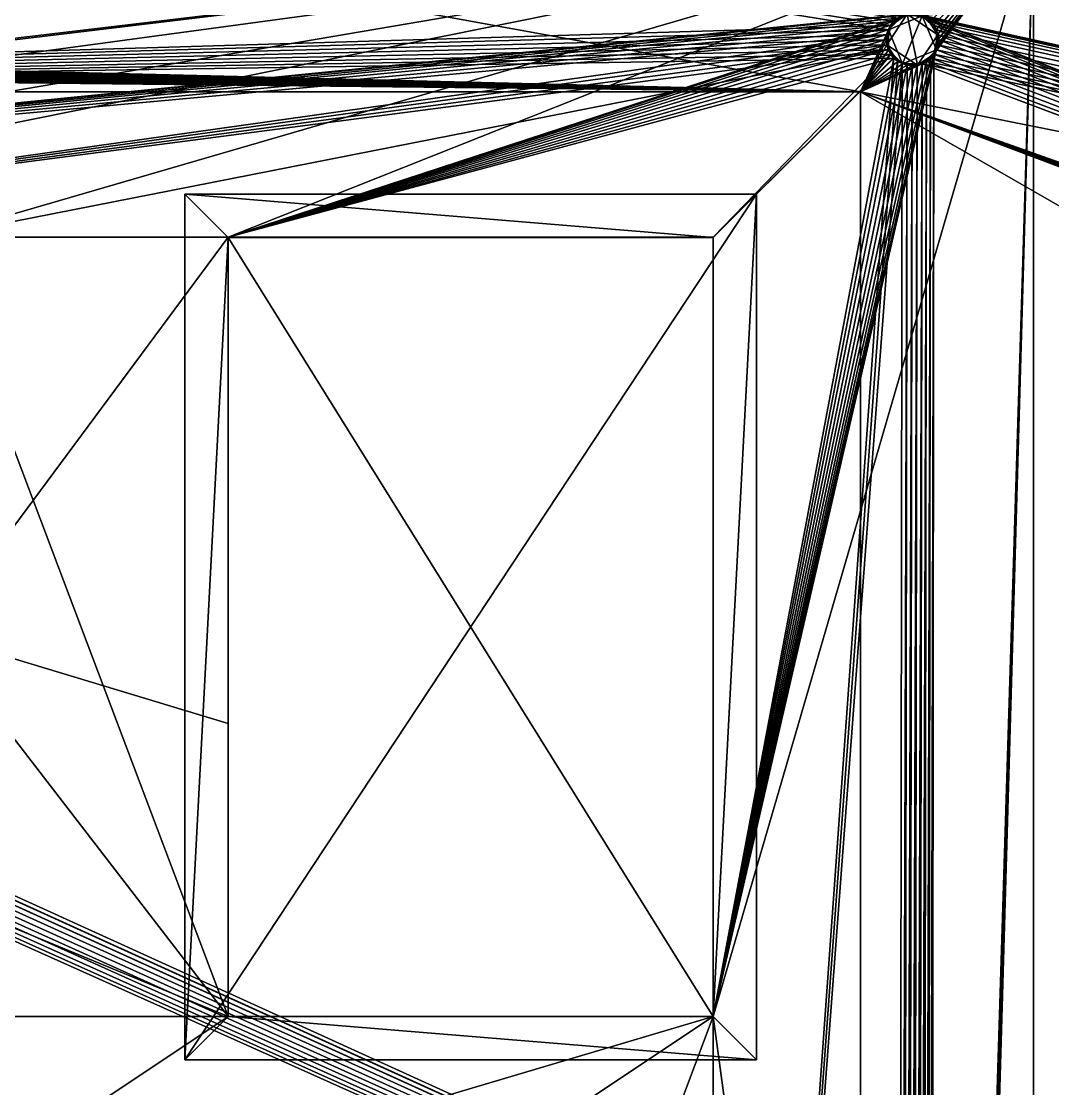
# Model space of a CAD drawing. Extents: x -25.6 to 25.6, y -12.5 to 12.5.
# Drawn here: x -11.14 to -5.19, y 3.24 to 9.41 of the extents above; entities that cross this region are included whole.
import ezdxf

# ---------------------------------------------------------------- set-up
doc = ezdxf.new("R2010")
doc.units = 0

msp = doc.modelspace()

# ---------------------------------------------------------------- linework, layer by layer
for points in [[(-6.1061, 9.4061, 5), (-6.1247, 9.3833, 5), (-25.6, 12.5, 5)], [(-6.0833, 9.4247, 5), (-6.1061, 9.4061, 5), (-25.6, 12.5, 5)], [(-25.6, 12.5, 5), (-6.1247, 9.3833, 5), (-6.1386, 9.3574, 5)], [(-25.6, 12.5, 5), (-6.1386, 9.3574, 5), (-6.3, 9, 5)], [(-24.6, 9.45, 5), (-25.6, 12.5, 5), (-6.3, 9, 5)], [(-25.6, 12.5, 5.1), (-6.1247, 9.3833, 5.1), (-6.1061, 9.4061, 5.1)], [(-25.6, 12.5, 5.1), (-6.1061, 9.4061, 5.1), (-6.0833, 9.4247, 5.1)], [(-6.1247, 9.3833, 5.1), (-25.6, 12.5, 5.1), (-18.8857, 9, 5.1)], [(17.2793, 4.2971, 5), (-5.9707, 9.4471, 5), (25.6, 12.5, 5)], [(25.6, 12.5, 5.1), (-5.9426, 9.4386, 5.1), (7.0074, 4.2886, 5.1)], [(-22.361, 9.1038, 1.2), (25.0426, 12.1386, 1.2), (25.0707, 12.1471, 1.2)], [(-22.3235, 9.1152, 1.2), (-22.361, 9.1038, 1.2), (25.0707, 12.1471, 1.2)], [(-22.3235, 9.1152, 1.2), (25.0707, 12.1471, 1.2), (25.1, 12.15, 1.2)], [(-22.2889, 9.1337, 1.2), (-22.3235, 9.1152, 1.2), (25.1, 12.15, 1.2)], [(-22.2586, 9.1586, 1.2), (-22.2889, 9.1337, 1.2), (25.1, 12.15, 1.2)], [(-22.2337, 9.1889, 1.2), (-22.2586, 9.1586, 1.2), (25.1, 12.15, 1.2)], [(-22.2152, 9.2235, 1.2), (-22.2337, 9.1889, 1.2), (25.1, 12.15, 1.2)], [(-22.2337, 9.4111, 1.2), (-22.2152, 9.3765, 1.2), (25.1, 12.15, 1.2)], [(-22.2038, 9.261, 1.2), (-22.2152, 9.2235, 1.2), (25.1, 12.15, 1.2)], [(-22.2152, 9.3765, 1.2), (-22.2038, 9.339, 1.2), (25.1, 12.15, 1.2)], [(-22.2, 9.3, 1.2), (-22.2038, 9.261, 1.2), (25.1, 12.15, 1.2)], [(-22.2038, 9.339, 1.2), (-22.2, 9.3, 1.2), (25.1, 12.15, 1.2)], [(-22.4, 9.1, 1.2), (-22.361, -9.1038, 1.2), (25.0426, 12.1386, 1.2)], [(-22.361, 9.1038, 1.2), (-22.4, 9.1, 1.2), (25.0426, 12.1386, 1.2)], [(-22.361, -9.1038, 1.2), (-22.3235, -9.1152, 1.2), (25.0426, 12.1386, 1.2)], [(-22.3235, -9.1152, 1.2), (-22.2889, -9.1337, 1.2), (25.0426, 12.1386, 1.2)], [(-22.2889, -9.1337, 1.2), (-22.2586, -9.1586, 1.2), (25.0426, 12.1386, 1.2)], [(-22.2586, -9.1586, 1.2), (-22.2337, -9.1889, 1.2), (25.0426, 12.1386, 1.2)], [(-22.2337, -9.1889, 1.2), (-22.2152, -9.2235, 1.2), (25.0426, 12.1386, 1.2)], [(-22.2152, -9.2235, 1.2), (-22.2038, -9.261, 1.2), (25.0426, 12.1386, 1.2)], [(-22.2152, -9.3765, 1.2), (-0.1061, -11.8939, 1.2), (24.9939, 12.1061, 1.2)], [(-22.2038, -9.339, 1.2), (-22.2152, -9.3765, 1.2), (24.9939, 12.1061, 1.2)], [(-22.2038, -9.261, 1.2), (-22.2, -9.3, 1.2), (25.0426, 12.1386, 1.2)], [(-22.2038, -9.339, 1.2), (24.9939, 12.1061, 1.2), (25.0167, 12.1247, 1.2)], [(-22.2, -9.3, 1.2), (-22.2038, -9.339, 1.2), (25.0167, 12.1247, 1.2)], [(-22.2, -9.3, 1.2), (25.0167, 12.1247, 1.2), (25.0426, 12.1386, 1.2)], [(-22.2152, 9.3765, 1.1), (-22.2337, 9.4111, 1.1), (-0.1061, 11.8939, 1.1)], [(-22.2152, 9.3765, 1.1), (-0.1061, 11.8939, 1.1), (24.9939, -12.1061, 1.1)], [(-18.951, 8.1598, 5.1), (-25.301, 10.0098, 5.1), (-5.301, 10.0098, 5.1)], [(-5.301, 10.0098, 5.4), (-25.301, 10.0098, 5.4), (-20.8444, 8.1598, 5.4)], [(-5.301, 10.0098, 5.4), (-20.8444, 8.1598, 5.4), (-20.651, 8.1598, 5.4)], [(-5.301, 10.0098, 5.4), (-20.651, 8.1598, 5.4), (-18.951, 8.1598, 5.4)], [(-18.951, 8.1598, 5.1), (-5.301, 10.0098, 5.1), (-6.0303, 9.4479, 5.1)], [(-5.301, 10.0098, 5.4), (-18.951, 8.1598, 5.4), (-16.151, 8.1598, 5.4)], [(-5.301, 10.0098, 5.4), (-16.151, 8.1598, 5.4), (-14.451, 8.1598, 5.4)], [(-5.301, 10.0098, 5.4), (-14.451, 8.1598, 5.4), (-11.651, 8.1598, 5.4)], [(-5.301, 10.0098, 5.4), (-11.651, 8.1598, 5.4), (-9.951, 8.1598, 5.4)], [(-6.0843, 9.4255, 5.4), (-5.301, 10.0098, 5.4), (-9.951, 8.1598, 5.4)], [(-7.151, 3.6598, 5.1), (-5.301, 10.0098, 5.1), (-5.301, -9.9902, 5.1)], [(-5.8539, 9.2716, 5.1), (-5.301, 10.0098, 5.1), (-7.151, 3.6598, 5.1)], [(-5.8763, 9.3842, 5.1), (-5.8949, 9.4069, 5.1), (-5.301, 10.0098, 5.1)], [(-5.301, 10.0098, 5.4), (-5.8949, 9.4069, 5.4), (-5.8763, 9.3842, 5.4)], [(-5.8949, -9.1931, 5.4), (-5.8763, -9.2158, 5.4), (-5.301, 10.0098, 5.4)], [(-5.8949, -9.1931, 5.4), (-5.301, 10.0098, 5.4), (-5.8763, 9.2175, 5.4)], [(-5.8624, 9.3582, 5.1), (-5.8763, 9.3842, 5.1), (-5.301, 10.0098, 5.1)], [(-5.301, 10.0098, 5.4), (-5.8763, 9.3842, 5.4), (-5.8624, 9.3582, 5.4)], [(-5.301, 10.0098, 5.4), (-5.8624, 9.2434, 5.4), (-5.8763, 9.2175, 5.4)], [(-5.8763, -9.2158, 5.4), (-5.8624, -9.2418, 5.4), (-5.301, 10.0098, 5.4)], [(-5.8539, 9.3301, 5.1), (-5.8624, 9.3582, 5.1), (-5.301, 10.0098, 5.1)], [(-5.301, 10.0098, 5.4), (-5.8624, 9.3582, 5.4), (-5.8539, 9.3301, 5.4)], [(-5.8624, -9.2418, 5.4), (-5.8539, -9.2699, 5.4), (-5.301, 10.0098, 5.4)], [(-5.301, 10.0098, 5.4), (-5.8539, 9.2716, 5.4), (-5.8624, 9.2434, 5.4)], [(-5.851, 9.3008, 5.1), (-5.8539, 9.3301, 5.1), (-5.301, 10.0098, 5.1)], [(-5.8539, 9.2716, 5.1), (-5.851, 9.3008, 5.1), (-5.301, 10.0098, 5.1)], [(-5.301, 10.0098, 5.4), (-5.8539, 9.3301, 5.4), (-5.851, 9.3008, 5.4)], [(-5.301, 10.0098, 5.4), (-5.851, 9.3008, 5.4), (-5.8539, 9.2716, 5.4)], [(-5.8539, -9.2699, 5.4), (-5.301, -9.9902, 5.4), (-5.301, 10.0098, 5.4)], [(-5.301, 10.0098, 5.1), (-5.301, 10.0098, 5.4), (-5.301, -9.9902, 5.4)], [(-5.301, 10.0098, 5.1), (-5.301, -9.9902, 5.4), (-5.301, -9.9902, 5.1)], [(-24.5707, 9.4471, 5), (-24.6, 9.45, 5), (-6.3, 9, 5)], [(-24.5426, 9.4386, 5), (-24.5707, 9.4471, 5), (-6.3, 9, 5)], [(-6.3, 9, 5), (-24.5167, 9.4247, 5), (-24.5426, 9.4386, 5)], [(-6.0303, 9.4479, 5.1), (-6.0584, 9.4394, 5.1), (-18.951, 8.1598, 5.1)], [(-6.0584, 9.4394, 5.1), (-6.0843, 9.4255, 5.1), (-18.951, 8.1598, 5.1)], [(-6.1471, 9.2707, 5), (-6.1247, 9.3833, 5), (-6.0293, 9.4471, 5)], [(-5.9707, 9.1529, 5), (-6.1471, 9.2707, 5), (-6.0293, 9.4471, 5)], [(-6.0574, 9.4386, 5.4), (-6.1061, 9.4061, 5.4), (-6.1386, 9.3574, 5.4)], [(-5.9426, 9.4386, 5.4), (-6.0574, 9.4386, 5.4), (-6.1386, 9.3574, 5.4)], [(-5.9426, 9.4386, 5.4), (-6.1386, 9.3574, 5.4), (-6.0574, 9.1614, 5.4)], [(-6.1247, 9.3833, 5), (-6.0833, 9.4247, 5), (-6.0293, 9.4471, 5)], [(-6.0574, 9.4386, 5.4), (-6.0833, 9.4247, 5.4), (-6.1061, 9.4061, 5.4)], [(-6.0574, 9.1614, 5.4), (-5.8614, 9.2426, 5.4), (-5.9426, 9.4386, 5.4)], [(-6.0293, 9.4471, 5), (-5.9167, 9.4247, 5), (-5.8529, 9.3293, 5)], [(-6.0293, 9.4471, 5), (-5.8529, 9.3293, 5), (-5.9707, 9.1529, 5)], [(17.2793, 4.2971, 5), (-5.9426, 9.4386, 5), (-5.9707, 9.4471, 5)], [(17.2793, 4.2971, 5), (-5.9167, 9.4247, 5), (-5.9426, 9.4386, 5)], [(-5.9426, 9.4386, 5.1), (-5.9167, 9.4247, 5.1), (7.0074, 4.2886, 5.1)], [(-5.8939, 9.4061, 5.4), (-5.9167, 9.4247, 5.4), (-5.9426, 9.4386, 5.4)], [(-5.8614, 9.3574, 5.4), (-5.8939, 9.4061, 5.4), (-5.9426, 9.4386, 5.4)], [(-5.8614, 9.2426, 5.4), (-5.8614, 9.3574, 5.4), (-5.9426, 9.4386, 5.4)], [(-6.3, 9, 5), (-24.4939, 9.4061, 5), (-24.5167, 9.4247, 5)], [(-6.3, 9, 5), (-24.4753, 9.3833, 5), (-24.4939, 9.4061, 5)], [(-6.3, 9, 5), (-24.4614, 9.3574, 5), (-24.4753, 9.3833, 5)], [(-22.2038, 9.339, 1.1), (-22.2152, 9.3765, 1.1), (24.9939, -12.1061, 1.1)], [(-6.0843, 9.4255, 5.1), (-6.1071, 9.4069, 5.1), (-18.951, 8.1598, 5.1)], [(-6.1071, 9.4069, 5.1), (-6.1257, 9.3842, 5.1), (-18.951, 8.1598, 5.1)], [(-6.1257, 9.3842, 5.1), (-6.1396, 9.3582, 5.1), (-18.951, 8.1598, 5.1)], [(-6.1386, 9.3574, 5.1), (-6.1247, 9.3833, 5.1), (-18.8857, 9, 5.1)], [(-6.1071, 9.4069, 5.4), (-6.0843, 9.4255, 5.4), (-9.951, 8.1598, 5.4)], [(-6.1257, 9.3842, 5.4), (-6.1071, 9.4069, 5.4), (-9.951, 8.1598, 5.4)], [(-6.1396, 9.3582, 5.4), (-6.1257, 9.3842, 5.4), (-9.951, 8.1598, 5.4)], [(-6.1471, 9.3293, 5), (-6.1386, 9.3574, 5), (-6.1247, 9.3833, 5)], [(-6.1471, 9.2707, 5), (-6.1471, 9.3293, 5), (-6.1247, 9.3833, 5)], [(-6.1396, 9.3582, 5.4), (-6.1396, 9.3582, 5.1), (-6.1257, 9.3842, 5.1)], [(-6.1396, 9.3582, 5.4), (-6.1257, 9.3842, 5.1), (-6.1257, 9.3842, 5.4)], [(-6.1061, 9.4061, 5.4), (-6.1247, 9.3833, 5.4), (-6.1386, 9.3574, 5.4)], [(-6.1386, 9.3574, 5.1), (-6.1386, 9.3574, 5), (-6.1247, 9.3833, 5)], [(-6.1386, 9.3574, 5.1), (-6.1247, 9.3833, 5), (-6.1247, 9.3833, 5.1)], [(-6.1386, 9.3574, 5), (-6.1386, 9.3574, 5.4), (-6.1247, 9.3833, 5.4)], [(-6.1386, 9.3574, 5), (-6.1247, 9.3833, 5.4), (-6.1247, 9.3833, 5)], [(-6.1257, 9.3842, 5.4), (-6.1257, 9.3842, 5.1), (-6.1071, 9.4069, 5.1)], [(-6.1257, 9.3842, 5.4), (-6.1071, 9.4069, 5.1), (-6.1071, 9.4069, 5.4)], [(-6.1247, 9.3833, 5), (-6.1061, 9.4061, 5), (-6.0833, 9.4247, 5)], [(-6.1247, 9.3833, 5.1), (-6.1247, 9.3833, 5), (-6.1061, 9.4061, 5)], [(-6.1247, 9.3833, 5.1), (-6.1061, 9.4061, 5), (-6.1061, 9.4061, 5.1)], [(-6.1247, 9.3833, 5), (-6.1247, 9.3833, 5.4), (-6.1061, 9.4061, 5.4)], [(-6.1247, 9.3833, 5), (-6.1061, 9.4061, 5.4), (-6.1061, 9.4061, 5)], [(-6.0833, 9.4247, 5), (-6.0833, 9.4247, 5.1), (-6.1061, 9.4061, 5.1)], [(-6.0833, 9.4247, 5), (-6.1061, 9.4061, 5.1), (-6.1061, 9.4061, 5)], [(-6.1061, 9.4061, 5), (-6.1061, 9.4061, 5.4), (-6.0833, 9.4247, 5.4)], [(-6.1061, 9.4061, 5), (-6.0833, 9.4247, 5.4), (-6.0833, 9.4247, 5)], [(17.2793, 4.2971, 5), (-5.8939, 9.4061, 5), (-5.9167, 9.4247, 5)], [(-5.9167, 9.4247, 5.1), (-5.8939, 9.4061, 5.1), (7.0074, 4.2886, 5.1)], [(-5.9167, 9.4247, 5.1), (-5.9167, 9.4247, 5), (-5.8939, 9.4061, 5)], [(-5.9167, 9.4247, 5.1), (-5.8939, 9.4061, 5), (-5.8939, 9.4061, 5.1)], [(-5.9167, 9.4247, 5), (-5.9167, 9.4247, 5.4), (-5.8939, 9.4061, 5.4)], [(-5.9167, 9.4247, 5), (-5.8939, 9.4061, 5.4), (-5.8939, 9.4061, 5)], [(-5.9167, 9.4247, 5), (-5.8939, 9.4061, 5), (-5.8753, 9.3833, 5)], [(-5.9167, 9.4247, 5), (-5.8753, 9.3833, 5), (-5.8529, 9.3293, 5)], [(-5.8949, 9.4069, 5.1), (-5.8763, 9.3842, 5.1), (-5.8763, 9.3842, 5.4)], [(-5.8949, 9.4069, 5.1), (-5.8763, 9.3842, 5.4), (-5.8949, 9.4069, 5.4)], [(17.2793, 4.2971, 5), (-5.8753, 9.3833, 5), (-5.8939, 9.4061, 5)], [(-5.8939, 9.4061, 5.1), (-5.8753, 9.3833, 5.1), (7.0074, 4.2886, 5.1)], [(-5.8939, 9.4061, 5), (-5.8753, 9.3833, 5), (-5.8753, 9.3833, 5.1)], [(-5.8939, 9.4061, 5), (-5.8753, 9.3833, 5.1), (-5.8939, 9.4061, 5.1)], [(-5.8939, 9.4061, 5), (-5.8939, 9.4061, 5.4), (-5.8753, 9.3833, 5.4)], [(-5.8939, 9.4061, 5), (-5.8753, 9.3833, 5.4), (-5.8753, 9.3833, 5)], [(-5.8614, 9.3574, 5.4), (-5.8753, 9.3833, 5.4), (-5.8939, 9.4061, 5.4)], [(-5.8763, 9.3842, 5.1), (-5.8624, 9.3582, 5.1), (-5.8624, 9.3582, 5.4)], [(-5.8763, 9.3842, 5.1), (-5.8624, 9.3582, 5.4), (-5.8763, 9.3842, 5.4)], [(17.2793, 4.2971, 5), (-5.8614, 9.3574, 5), (-5.8753, 9.3833, 5)], [(-5.8753, 9.3833, 5.1), (-5.8614, 9.3574, 5.1), (7.0074, 4.2886, 5.1)], [(-5.8753, 9.3833, 5), (-5.8614, 9.3574, 5), (-5.8614, 9.3574, 5.1)], [(-5.8753, 9.3833, 5), (-5.8614, 9.3574, 5.1), (-5.8753, 9.3833, 5.1)], [(-5.8753, 9.3833, 5), (-5.8753, 9.3833, 5.4), (-5.8614, 9.3574, 5.4)], [(-5.8753, 9.3833, 5), (-5.8614, 9.3574, 5.4), (-5.8614, 9.3574, 5)], [(-5.8753, 9.3833, 5), (-5.8614, 9.3574, 5), (-5.8529, 9.3293, 5)], [(-6.3, 9, 5), (-24.4529, 9.3293, 5), (-24.4614, 9.3574, 5)], [(-6.3, 9, 5), (-24.45, 9.3, 5), (-24.4529, 9.3293, 5)], [(-22.2038, 9.339, 1.1), (24.9939, -12.1061, 1.1), (25.0167, -12.1247, 1.1)], [(-22.2, 9.3, 1.1), (-22.2038, 9.339, 1.1), (25.0167, -12.1247, 1.1)], [(-6.1396, 9.3582, 5.1), (-6.1481, 9.3301, 5.1), (-18.951, 8.1598, 5.1)], [(-6.1481, 9.3301, 5.1), (-14.451, 8.1598, 5.1), (-18.951, 8.1598, 5.1)], [(-6.1471, 9.3293, 5.1), (-6.1386, 9.3574, 5.1), (-18.8857, 9, 5.1)], [(-6.15, 9.3, 5.1), (-6.1471, 9.3293, 5.1), (-18.8857, 9, 5.1)], [(-6.1481, 9.3301, 5.1), (-6.151, 9.3008, 5.1), (-14.451, 8.1598, 5.1)], [(-9.951, 8.1598, 5.4), (-6.1481, 9.3301, 5.4), (-6.1396, 9.3582, 5.4)], [(-9.951, 8.1598, 5.4), (-6.151, 9.3008, 5.4), (-6.1481, 9.3301, 5.4)], [(-6.1386, 9.3574, 5), (-6.1471, 9.3293, 5), (-6.3, 9, 5)], [(-6.1471, 9.3293, 5), (-6.15, 9.3, 5), (-6.3, 9, 5)], [(-6.151, 9.3008, 5.4), (-6.151, 9.3008, 5.1), (-6.1481, 9.3301, 5.1)], [(-6.151, 9.3008, 5.4), (-6.1481, 9.3301, 5.1), (-6.1481, 9.3301, 5.4)], [(-6.1386, 9.3574, 5.4), (-6.1471, 9.3293, 5.4), (-6.15, 9.3, 5.4)], [(-6.1386, 9.3574, 5.4), (-6.15, 9.3, 5.4), (-6.1386, 9.2426, 5.4)], [(-6.15, 9.3, 5.1), (-6.15, 9.3, 5), (-6.1471, 9.3293, 5)], [(-6.15, 9.3, 5.1), (-6.1471, 9.3293, 5), (-6.1471, 9.3293, 5.1)], [(-6.15, 9.3, 5), (-6.15, 9.3, 5.4), (-6.1471, 9.3293, 5.4)], [(-6.15, 9.3, 5), (-6.1471, 9.3293, 5.4), (-6.1471, 9.3293, 5)], [(-6.1471, 9.2707, 5), (-6.15, 9.3, 5), (-6.1471, 9.3293, 5)], [(-6.1481, 9.3301, 5.4), (-6.1481, 9.3301, 5.1), (-6.1396, 9.3582, 5.1)], [(-6.1481, 9.3301, 5.4), (-6.1396, 9.3582, 5.1), (-6.1396, 9.3582, 5.4)], [(-6.1471, 9.3293, 5.1), (-6.1471, 9.3293, 5), (-6.1386, 9.3574, 5)], [(-6.1471, 9.3293, 5.1), (-6.1386, 9.3574, 5), (-6.1386, 9.3574, 5.1)], [(-6.1471, 9.3293, 5), (-6.1471, 9.3293, 5.4), (-6.1386, 9.3574, 5.4)], [(-6.1471, 9.3293, 5), (-6.1386, 9.3574, 5.4), (-6.1386, 9.3574, 5)], [(-6.1386, 9.3574, 5.4), (-6.1386, 9.2426, 5.4), (-6.0574, 9.1614, 5.4)], [(-5.8529, 9.3293, 5), (-5.8753, 9.2167, 5), (-5.9707, 9.1529, 5)], [(-5.8529, 9.3293, 5), (-5.8529, 9.2707, 5), (-5.8753, 9.2167, 5)], [(-5.8624, 9.3582, 5.1), (-5.8539, 9.3301, 5.1), (-5.8539, 9.3301, 5.4)], [(-5.8624, 9.3582, 5.1), (-5.8539, 9.3301, 5.4), (-5.8624, 9.3582, 5.4)], [(17.2793, 4.2971, 5), (-5.8529, 9.3293, 5), (-5.8614, 9.3574, 5)], [(-5.8614, 9.3574, 5.1), (-5.8529, 9.3293, 5.1), (7.0074, 4.2886, 5.1)], [(-5.8614, 9.3574, 5), (-5.8529, 9.3293, 5), (-5.8529, 9.3293, 5.1)], [(-5.8614, 9.3574, 5), (-5.8529, 9.3293, 5.1), (-5.8614, 9.3574, 5.1)], [(-5.8614, 9.3574, 5), (-5.8614, 9.3574, 5.4), (-5.8529, 9.3293, 5.4)], [(-5.8614, 9.3574, 5), (-5.8529, 9.3293, 5.4), (-5.8529, 9.3293, 5)], [(-5.85, 9.3, 5.4), (-5.8529, 9.3293, 5.4), (-5.8614, 9.3574, 5.4)], [(-5.8614, 9.2426, 5.4), (-5.85, 9.3, 5.4), (-5.8614, 9.3574, 5.4)], [(-5.8539, 9.3301, 5.1), (-5.851, 9.3008, 5.1), (-5.851, 9.3008, 5.4)], [(-5.8539, 9.3301, 5.1), (-5.851, 9.3008, 5.4), (-5.8539, 9.3301, 5.4)], [(17.2793, 4.2971, 5), (-5.85, 9.3, 5), (-5.8529, 9.3293, 5)], [(-5.8529, 9.3293, 5.1), (-5.85, 9.3, 5.1), (7.0074, 4.2886, 5.1)], [(-5.8529, 9.3293, 5), (-5.85, 9.3, 5), (-5.85, 9.3, 5.1)], [(-5.8529, 9.3293, 5), (-5.85, 9.3, 5.1), (-5.8529, 9.3293, 5.1)], [(-5.8529, 9.3293, 5), (-5.8529, 9.3293, 5.4), (-5.85, 9.3, 5.4)], [(-5.8529, 9.3293, 5), (-5.85, 9.3, 5.4), (-5.85, 9.3, 5)], [(-5.8529, 9.3293, 5), (-5.85, 9.3, 5), (-5.8529, 9.2707, 5)], [(-6.3, 9, 5), (-24.4614, 9.2426, 5), (-24.4529, 9.2707, 5)], [(-6.3, 9, 5), (-24.4529, 9.2707, 5), (-24.45, 9.3, 5)], [(-22.2152, 9.2235, 1.1), (-22.2038, 9.261, 1.1), (25.0426, -12.1386, 1.1)], [(-22.2038, 9.261, 1.1), (-22.2, 9.3, 1.1), (25.0426, -12.1386, 1.1)], [(-22.2, 9.3, 1.1), (25.0167, -12.1247, 1.1), (25.0426, -12.1386, 1.1)], [(-18.8857, 9, 5.1), (-6.1471, 9.2707, 5.1), (-6.15, 9.3, 5.1)], [(-18.8857, 9, 5.1), (-6.1386, 9.2426, 5.1), (-6.1471, 9.2707, 5.1)], [(-6.151, 9.3008, 5.1), (-6.1481, 9.2716, 5.1), (-14.451, 8.1598, 5.1)], [(-6.1481, 9.2716, 5.1), (-6.1396, 9.2434, 5.1), (-14.451, 8.1598, 5.1)], [(-9.951, 8.1598, 5.4), (-6.1481, 9.2716, 5.4), (-6.151, 9.3008, 5.4)], [(-9.951, 8.1598, 5.4), (-6.1396, 9.2434, 5.4), (-6.1481, 9.2716, 5.4)], [(-5.8624, 9.2434, 5.1), (-5.8539, 9.2716, 5.1), (-7.151, 3.6598, 5.1)], [(-6.15, 9.3, 5), (-6.1471, 9.2707, 5), (-6.3, 9, 5)], [(-6.1471, 9.2707, 5), (-6.1386, 9.2426, 5), (-6.3, 9, 5)], [(-6.1481, 9.2716, 5.4), (-6.1481, 9.2716, 5.1), (-6.151, 9.3008, 5.1)], [(-6.1481, 9.2716, 5.4), (-6.151, 9.3008, 5.1), (-6.151, 9.3008, 5.4)], [(-6.1471, 9.2707, 5.1), (-6.1471, 9.2707, 5), (-6.15, 9.3, 5)], [(-6.1471, 9.2707, 5.1), (-6.15, 9.3, 5), (-6.15, 9.3, 5.1)], [(-6.1471, 9.2707, 5), (-6.1471, 9.2707, 5.4), (-6.15, 9.3, 5.4)], [(-6.1471, 9.2707, 5), (-6.15, 9.3, 5.4), (-6.15, 9.3, 5)], [(-6.15, 9.3, 5.4), (-6.1471, 9.2707, 5.4), (-6.1386, 9.2426, 5.4)], [(-6.1396, 9.2434, 5.4), (-6.1396, 9.2434, 5.1), (-6.1481, 9.2716, 5.1)], [(-6.1396, 9.2434, 5.4), (-6.1481, 9.2716, 5.1), (-6.1481, 9.2716, 5.4)], [(-6.1386, 9.2426, 5.1), (-6.1386, 9.2426, 5), (-6.1471, 9.2707, 5)], [(-6.1386, 9.2426, 5.1), (-6.1471, 9.2707, 5), (-6.1471, 9.2707, 5.1)], [(-6.1386, 9.2426, 5), (-6.1386, 9.2426, 5.4), (-6.1471, 9.2707, 5.4)], [(-6.1386, 9.2426, 5), (-6.1471, 9.2707, 5.4), (-6.1471, 9.2707, 5)], [(-6.1247, 9.2167, 5), (-6.1386, 9.2426, 5), (-6.1471, 9.2707, 5)], [(-6.0833, 9.1753, 5), (-6.1247, 9.2167, 5), (-6.1471, 9.2707, 5)], [(-5.9707, 9.1529, 5), (-6.0833, 9.1753, 5), (-6.1471, 9.2707, 5)], [(-5.8529, 9.2707, 5), (-5.8614, 9.2426, 5), (-5.8753, 9.2167, 5)], [(-5.8539, 9.2716, 5.1), (-5.8624, 9.2434, 5.1), (-5.8624, 9.2434, 5.4)], [(-5.8539, 9.2716, 5.1), (-5.8624, 9.2434, 5.4), (-5.8539, 9.2716, 5.4)], [(-5.8614, 9.2426, 5.4), (-5.8529, 9.2707, 5.4), (-5.85, 9.3, 5.4)], [(17.2793, 4.2971, 5), (-5.8614, 9.2426, 5), (-5.8529, 9.2707, 5)], [(-5.8529, 9.2707, 5.1), (-5.8614, 9.2426, 5.1), (7.0074, 4.2886, 5.1)], [(-5.8529, 9.2707, 5), (-5.8614, 9.2426, 5), (-5.8614, 9.2426, 5.1)], [(-5.8529, 9.2707, 5), (-5.8614, 9.2426, 5.1), (-5.8529, 9.2707, 5.1)], [(-5.8529, 9.2707, 5), (-5.8529, 9.2707, 5.4), (-5.8614, 9.2426, 5.4)], [(-5.8529, 9.2707, 5), (-5.8614, 9.2426, 5.4), (-5.8614, 9.2426, 5)], [(-5.851, 9.3008, 5.1), (-5.8539, 9.2716, 5.1), (-5.8539, 9.2716, 5.4)], [(-5.851, 9.3008, 5.1), (-5.8539, 9.2716, 5.4), (-5.851, 9.3008, 5.4)], [(17.2793, 4.2971, 5), (-5.8529, 9.2707, 5), (-5.85, 9.3, 5)], [(-5.85, 9.3, 5.1), (-5.8529, 9.2707, 5.1), (7.0074, 4.2886, 5.1)], [(-5.85, 9.3, 5), (-5.8529, 9.2707, 5), (-5.8529, 9.2707, 5.1)], [(-5.85, 9.3, 5), (-5.8529, 9.2707, 5.1), (-5.85, 9.3, 5.1)], [(-5.85, 9.3, 5), (-5.85, 9.3, 5.4), (-5.8529, 9.2707, 5.4)], [(-5.85, 9.3, 5), (-5.8529, 9.2707, 5.4), (-5.8529, 9.2707, 5)], [(-6.3, 9, 5), (-24.4939, 9.1939, 5), (-24.4753, 9.2167, 5)], [(-6.3, 9, 5), (-24.3, 9, 5), (-24.4939, 9.1939, 5)], [(-6.3, 9, 5), (-24.4753, 9.2167, 5), (-24.4614, 9.2426, 5)], [(-22.2586, 9.1586, 1.1), (-22.2337, 9.1889, 1.1), (25.0426, -12.1386, 1.1)], [(-22.2337, 9.1889, 1.1), (-22.2152, 9.2235, 1.1), (25.0426, -12.1386, 1.1)], [(-18.8857, 9, 5.1), (-6.1247, 9.2167, 5.1), (-6.1386, 9.2426, 5.1)], [(-18.8857, 9, 5.1), (-6.1061, 9.1939, 5.1), (-6.1247, 9.2167, 5.1)], [(-18.8857, 9, 5.1), (-6.3, 9, 5.1), (-6.1061, 9.1939, 5.1)], [(-6.1396, 9.2434, 5.1), (-11.651, 8.1598, 5.1), (-14.451, 8.1598, 5.1)], [(-6.1396, 9.2434, 5.1), (-9.951, 8.1598, 5.1), (-11.651, 8.1598, 5.1)], [(-6.1396, 9.2434, 5.1), (-6.1257, 9.2175, 5.1), (-9.951, 8.1598, 5.1)], [(-9.951, 8.1598, 5.4), (-6.1257, 9.2175, 5.4), (-6.1396, 9.2434, 5.4)], [(-6.1257, 9.2175, 5.1), (-7.151, 8.1598, 5.1), (-9.951, 8.1598, 5.1)], [(-9.951, 8.1598, 5.4), (-6.1084, 9.1964, 5.4), (-6.1257, 9.2175, 5.4)], [(-9.951, 8.1598, 5.4), (-7.151, 8.1598, 5.4), (-6.1084, 9.1964, 5.4)], [(-5.8763, 9.2175, 5.1), (-5.8624, 9.2434, 5.1), (-7.151, 3.6598, 5.1)], [(-7.151, 3.6598, 5.1), (-5.8949, 9.1947, 5.1), (-5.8763, 9.2175, 5.1)], [(-6.1257, 9.2175, 5.1), (-6.1071, 9.1947, 5.1), (-7.151, 8.1598, 5.1)], [(-6.1071, 9.1947, 5.4), (-6.1084, 9.1964, 5.4), (-7.151, 8.1598, 5.4)], [(-7.151, 3.6598, 5.1), (-7.151, 8.1598, 5.1), (-6.1071, 9.1947, 5.1)], [(-7.151, 3.6598, 5.1), (-6.1071, 9.1947, 5.1), (-6.0843, 9.1761, 5.1)], [(-7.151, 3.6598, 5.1), (-5.9177, 9.1761, 5.1), (-5.8949, 9.1947, 5.1)], [(-7.151, -5.3402, 5.4), (-6.0843, 9.1761, 5.4), (-6.1071, 9.1947, 5.4)], [(-6.1071, 9.1947, 5.4), (-7.151, 8.1598, 5.4), (-7.151, 3.6598, 5.4)], [(-7.151, -5.3402, 5.4), (-6.1071, 9.1947, 5.4), (-7.151, 3.6598, 5.4)], [(-6.1386, 9.2426, 5), (-6.1247, 9.2167, 5), (-6.3, 9, 5)], [(-6.1247, 9.2167, 5), (-6.1061, 9.1939, 5), (-6.3, 9, 5)], [(-6.3, 9, 5), (-6.1061, 9.1939, 5), (-6.0833, 9.1753, 5)], [(-6.0833, 9.1753, 5.1), (-6.1061, 9.1939, 5.1), (-6.3, 9, 5.1)], [(-6.1257, 9.2175, 5.4), (-6.1257, 9.2175, 5.1), (-6.1396, 9.2434, 5.1)], [(-6.1257, 9.2175, 5.4), (-6.1396, 9.2434, 5.1), (-6.1396, 9.2434, 5.4)], [(-6.1247, 9.2167, 5.1), (-6.1247, 9.2167, 5), (-6.1386, 9.2426, 5)], [(-6.1247, 9.2167, 5.1), (-6.1386, 9.2426, 5), (-6.1386, 9.2426, 5.1)], [(-6.1247, 9.2167, 5), (-6.1247, 9.2167, 5.4), (-6.1386, 9.2426, 5.4)], [(-6.1247, 9.2167, 5), (-6.1386, 9.2426, 5.4), (-6.1386, 9.2426, 5)], [(-6.1386, 9.2426, 5.4), (-6.1247, 9.2167, 5.4), (-6.1061, 9.1939, 5.4)], [(-6.1386, 9.2426, 5.4), (-6.1061, 9.1939, 5.4), (-6.0574, 9.1614, 5.4)], [(-6.1071, 9.1947, 5.1), (-6.1257, 9.2175, 5.1), (-6.1257, 9.2175, 5.4)], [(-6.1257, 9.2175, 5.4), (-6.1084, 9.1964, 5.4), (-6.1071, 9.1947, 5.1)], [(-6.1061, 9.1939, 5.1), (-6.1061, 9.1939, 5), (-6.1247, 9.2167, 5)], [(-6.1061, 9.1939, 5.1), (-6.1247, 9.2167, 5), (-6.1247, 9.2167, 5.1)], [(-6.1061, 9.1939, 5), (-6.1061, 9.1939, 5.4), (-6.1247, 9.2167, 5.4)], [(-6.1061, 9.1939, 5), (-6.1247, 9.2167, 5.4), (-6.1247, 9.2167, 5)], [(-6.0833, 9.1753, 5), (-6.1061, 9.1939, 5), (-6.1247, 9.2167, 5)], [(-6.1084, 9.1964, 5.4), (-6.1071, 9.1947, 5.4), (-6.1071, 9.1947, 5.1)], [(-6.0843, 9.1761, 5.1), (-6.1071, 9.1947, 5.1), (-6.1071, 9.1947, 5.4)], [(-6.0843, 9.1761, 5.1), (-6.1071, 9.1947, 5.4), (-6.0843, 9.1761, 5.4)], [(-6.0833, 9.1753, 5), (-6.1061, 9.1939, 5), (-6.1061, 9.1939, 5.1)], [(-6.0833, 9.1753, 5), (-6.1061, 9.1939, 5.1), (-6.0833, 9.1753, 5.1)], [(-6.0833, 9.1753, 5), (-6.0833, 9.1753, 5.4), (-6.1061, 9.1939, 5.4)], [(-6.0833, 9.1753, 5), (-6.1061, 9.1939, 5.4), (-6.1061, 9.1939, 5)], [(-6.1061, 9.1939, 5.4), (-6.0833, 9.1753, 5.4), (-6.0574, 9.1614, 5.4)], [(-6.0574, 9.1614, 5.4), (-5.9426, 9.1614, 5.4), (-5.8614, 9.2426, 5.4)], [(-5.8753, 9.2167, 5), (-5.9167, 9.1753, 5), (-5.9707, 9.1529, 5)], [(-5.9436, -9.1606, 5.4), (-5.9177, -9.1745, 5.4), (-5.8949, 9.1947, 5.4)], [(-5.9436, -9.1606, 5.4), (-5.8949, 9.1947, 5.4), (-5.9177, 9.1761, 5.4)], [(-5.9426, 9.1614, 5.4), (-5.8939, 9.1939, 5.4), (-5.8614, 9.2426, 5.4)], [(-5.9426, 9.1614, 5.4), (-5.9167, 9.1753, 5.4), (-5.8939, 9.1939, 5.4)], [(-5.9177, -9.1745, 5.4), (-5.8949, -9.1931, 5.4), (-5.8763, 9.2175, 5.4)], [(-5.9177, -9.1745, 5.4), (-5.8763, 9.2175, 5.4), (-5.8949, 9.1947, 5.4)], [(-5.8949, 9.1947, 5.1), (-5.9177, 9.1761, 5.1), (-5.9177, 9.1761, 5.4)], [(-5.8949, 9.1947, 5.1), (-5.9177, 9.1761, 5.4), (-5.8949, 9.1947, 5.4)], [(-5.8753, 9.2167, 5), (-5.8939, 9.1939, 5), (-5.9167, 9.1753, 5)], [(17.2793, 4.2971, 5), (-5.9167, 9.1753, 5), (-5.8939, 9.1939, 5)], [(-5.8939, 9.1939, 5.1), (-5.9167, 9.1753, 5.1), (7.0074, 4.2886, 5.1)], [(-5.8939, 9.1939, 5), (-5.9167, 9.1753, 5), (-5.9167, 9.1753, 5.1)], [(-5.8939, 9.1939, 5), (-5.9167, 9.1753, 5.1), (-5.8939, 9.1939, 5.1)], [(-5.8939, 9.1939, 5), (-5.8939, 9.1939, 5.4), (-5.9167, 9.1753, 5.4)], [(-5.8939, 9.1939, 5), (-5.9167, 9.1753, 5.4), (-5.9167, 9.1753, 5)], [(-5.8763, 9.2175, 5.1), (-5.8949, 9.1947, 5.1), (-5.8949, 9.1947, 5.4)], [(-5.8763, 9.2175, 5.1), (-5.8949, 9.1947, 5.4), (-5.8763, 9.2175, 5.4)], [(-5.8939, 9.1939, 5.4), (-5.8753, 9.2167, 5.4), (-5.8614, 9.2426, 5.4)], [(17.2793, 4.2971, 5), (-5.8939, 9.1939, 5), (-5.8753, 9.2167, 5)], [(-5.8753, 9.2167, 5.1), (-5.8939, 9.1939, 5.1), (7.0074, 4.2886, 5.1)], [(-5.8753, 9.2167, 5), (-5.8939, 9.1939, 5), (-5.8939, 9.1939, 5.1)], [(-5.8753, 9.2167, 5), (-5.8939, 9.1939, 5.1), (-5.8753, 9.2167, 5.1)], [(-5.8753, 9.2167, 5), (-5.8753, 9.2167, 5.4), (-5.8939, 9.1939, 5.4)], [(-5.8753, 9.2167, 5), (-5.8939, 9.1939, 5.4), (-5.8939, 9.1939, 5)], [(-5.8624, 9.2434, 5.1), (-5.8763, 9.2175, 5.1), (-5.8763, 9.2175, 5.4)], [(-5.8624, 9.2434, 5.1), (-5.8763, 9.2175, 5.4), (-5.8624, 9.2434, 5.4)], [(17.2793, 4.2971, 5), (-5.8753, 9.2167, 5), (-5.8614, 9.2426, 5)], [(-5.8614, 9.2426, 5.1), (-5.8753, 9.2167, 5.1), (7.0074, 4.2886, 5.1)], [(-5.8614, 9.2426, 5), (-5.8753, 9.2167, 5), (-5.8753, 9.2167, 5.1)], [(-5.8614, 9.2426, 5), (-5.8753, 9.2167, 5.1), (-5.8614, 9.2426, 5.1)], [(-5.8614, 9.2426, 5), (-5.8614, 9.2426, 5.4), (-5.8753, 9.2167, 5.4)], [(-5.8614, 9.2426, 5), (-5.8753, 9.2167, 5.4), (-5.8753, 9.2167, 5)], [(-22.3235, 9.1152, 1.1), (-22.2889, 9.1337, 1.1), (25.0426, -12.1386, 1.1)], [(-22.2889, 9.1337, 1.1), (-22.2586, 9.1586, 1.1), (25.0426, -12.1386, 1.1)], [(-7.151, 3.6598, 5.1), (-6.0843, 9.1761, 5.1), (-6.0584, 9.1622, 5.1)], [(-7.151, 3.6598, 5.1), (-5.9436, 9.1622, 5.1), (-5.9177, 9.1761, 5.1)], [(-7.151, -5.3402, 5.4), (-6.0584, 9.1622, 5.4), (-6.0843, 9.1761, 5.4)], [(-7.151, 3.6598, 5.1), (-6.0584, 9.1622, 5.1), (-6.0303, 9.1537, 5.1)], [(-7.151, 3.6598, 5.1), (-5.9717, 9.1537, 5.1), (-5.9436, 9.1622, 5.1)], [(-7.151, -5.3402, 5.4), (-6.0843, -9.1745, 5.4), (-6.0584, 9.1622, 5.4)], [(-7.151, 3.6598, 5.1), (-6.0303, 9.1537, 5.1), (-6.001, 9.1508, 5.1)], [(-7.151, 3.6598, 5.1), (-6.001, 9.1508, 5.1), (-5.9717, 9.1537, 5.1)], [(-6.3, 9, 5), (-6.0833, 9.1753, 5), (-6.0574, 9.1614, 5)], [(-6.0574, 9.1614, 5.1), (-6.0833, 9.1753, 5.1), (-6.3, 9, 5.1)], [(-6.3, 9, 5), (-6.0574, 9.1614, 5), (-6.0293, 9.1529, 5)], [(-6.3, 9, 5), (-5.9707, 9.1529, 5), (-5.9426, 9.1614, 5)], [(17.25, 4.3, 5), (-6.3, 9, 5), (-5.9426, 9.1614, 5)], [(-6.0293, 9.1529, 5.1), (-6.0574, 9.1614, 5.1), (-6.3, 9, 5.1)], [(-5.9426, 9.1614, 5.1), (-5.9707, 9.1529, 5.1), (-6.3, 9, 5.1)], [(-5.9426, 9.1614, 5.1), (-6.3, 9, 5.1), (6.95, 4.3, 5.1)], [(-6.3, 9, 5), (-6.0293, 9.1529, 5), (-6, 9.15, 5)], [(-6.3, 9, 5), (-6, 9.15, 5), (-5.9707, 9.1529, 5)], [(-6, 9.15, 5.1), (-6.0293, 9.1529, 5.1), (-6.3, 9, 5.1)], [(-5.9707, 9.1529, 5.1), (-6, 9.15, 5.1), (-6.3, 9, 5.1)], [(-6.0584, 9.1622, 5.1), (-6.0843, 9.1761, 5.1), (-6.0843, 9.1761, 5.4)], [(-6.0584, 9.1622, 5.1), (-6.0843, 9.1761, 5.4), (-6.0584, 9.1622, 5.4)], [(-6.0843, -9.1745, 5.4), (-6.0303, 9.1537, 5.4), (-6.0584, 9.1622, 5.4)], [(-6.0843, -9.1745, 5.4), (-6.0584, -9.1606, 5.4), (-6.0303, 9.1537, 5.4)], [(-6.0574, 9.1614, 5), (-6.0833, 9.1753, 5), (-6.0833, 9.1753, 5.1)], [(-6.0574, 9.1614, 5), (-6.0833, 9.1753, 5.1), (-6.0574, 9.1614, 5.1)], [(-6.0574, 9.1614, 5), (-6.0574, 9.1614, 5.4), (-6.0833, 9.1753, 5.4)], [(-6.0574, 9.1614, 5), (-6.0833, 9.1753, 5.4), (-6.0833, 9.1753, 5)], [(-6.0293, 9.1529, 5), (-6.0574, 9.1614, 5), (-6.0833, 9.1753, 5)], [(-5.9707, 9.1529, 5), (-6.0293, 9.1529, 5), (-6.0833, 9.1753, 5)], [(-6.0303, 9.1537, 5.1), (-6.0584, 9.1622, 5.1), (-6.0584, 9.1622, 5.4)], [(-6.0303, 9.1537, 5.1), (-6.0584, 9.1622, 5.4), (-6.0303, 9.1537, 5.4)], [(-6.0584, -9.1606, 5.4), (-6.001, 9.1508, 5.4), (-6.0303, 9.1537, 5.4)], [(-6.0584, -9.1606, 5.4), (-6.0303, -9.1521, 5.4), (-6.001, 9.1508, 5.4)], [(-6.0293, 9.1529, 5), (-6.0574, 9.1614, 5), (-6.0574, 9.1614, 5.1)], [(-6.0293, 9.1529, 5), (-6.0574, 9.1614, 5.1), (-6.0293, 9.1529, 5.1)], [(-6.0293, 9.1529, 5), (-6.0293, 9.1529, 5.4), (-6.0574, 9.1614, 5.4)], [(-6.0293, 9.1529, 5), (-6.0574, 9.1614, 5.4), (-6.0574, 9.1614, 5)], [(-6.0574, 9.1614, 5.4), (-6.0293, 9.1529, 5.4), (-6, 9.15, 5.4)], [(-6.0574, 9.1614, 5.4), (-6, 9.15, 5.4), (-5.9426, 9.1614, 5.4)], [(-6.0303, -9.1521, 5.4), (-6.001, -9.1492, 5.4), (-5.9717, 9.1537, 5.4)], [(-6.0303, -9.1521, 5.4), (-5.9717, 9.1537, 5.4), (-6.001, 9.1508, 5.4)], [(-6.001, 9.1508, 5.1), (-6.0303, 9.1537, 5.1), (-6.0303, 9.1537, 5.4)], [(-6.001, 9.1508, 5.1), (-6.0303, 9.1537, 5.4), (-6.001, 9.1508, 5.4)], [(-6, 9.15, 5), (-6.0293, 9.1529, 5), (-6.0293, 9.1529, 5.1)], [(-6, 9.15, 5), (-6.0293, 9.1529, 5.1), (-6, 9.15, 5.1)], [(-6, 9.15, 5), (-6, 9.15, 5.4), (-6.0293, 9.1529, 5.4)], [(-6, 9.15, 5), (-6.0293, 9.1529, 5.4), (-6.0293, 9.1529, 5)], [(-5.9707, 9.1529, 5), (-6, 9.15, 5), (-6.0293, 9.1529, 5)], [(-6.001, -9.1492, 5.4), (-5.9717, -9.1521, 5.4), (-5.9436, 9.1622, 5.4)], [(-6.001, -9.1492, 5.4), (-5.9436, 9.1622, 5.4), (-5.9717, 9.1537, 5.4)], [(-5.9717, 9.1537, 5.1), (-6.001, 9.1508, 5.1), (-6.001, 9.1508, 5.4)], [(-5.9717, 9.1537, 5.1), (-6.001, 9.1508, 5.4), (-5.9717, 9.1537, 5.4)], [(-6, 9.15, 5.4), (-5.9707, 9.1529, 5.4), (-5.9426, 9.1614, 5.4)], [(-5.9707, 9.1529, 5), (-6, 9.15, 5), (-6, 9.15, 5.1)], [(-5.9707, 9.1529, 5), (-6, 9.15, 5.1), (-5.9707, 9.1529, 5.1)], [(-5.9707, 9.1529, 5), (-5.9707, 9.1529, 5.4), (-6, 9.15, 5.4)], [(-5.9707, 9.1529, 5), (-6, 9.15, 5.4), (-6, 9.15, 5)], [(-5.9717, -9.1521, 5.4), (-5.9436, -9.1606, 5.4), (-5.9177, 9.1761, 5.4)], [(-5.9717, -9.1521, 5.4), (-5.9177, 9.1761, 5.4), (-5.9436, 9.1622, 5.4)], [(-5.9436, 9.1622, 5.1), (-5.9717, 9.1537, 5.1), (-5.9717, 9.1537, 5.4)], [(-5.9436, 9.1622, 5.1), (-5.9717, 9.1537, 5.4), (-5.9436, 9.1622, 5.4)], [(-5.9167, 9.1753, 5), (-5.9426, 9.1614, 5), (-5.9707, 9.1529, 5)], [(-5.9426, 9.1614, 5), (-5.9707, 9.1529, 5), (-5.9707, 9.1529, 5.1)], [(-5.9426, 9.1614, 5), (-5.9707, 9.1529, 5.1), (-5.9426, 9.1614, 5.1)], [(-5.9426, 9.1614, 5), (-5.9426, 9.1614, 5.4), (-5.9707, 9.1529, 5.4)], [(-5.9426, 9.1614, 5), (-5.9707, 9.1529, 5.4), (-5.9707, 9.1529, 5)], [(-5.9177, 9.1761, 5.1), (-5.9436, 9.1622, 5.1), (-5.9436, 9.1622, 5.4)], [(-5.9177, 9.1761, 5.1), (-5.9436, 9.1622, 5.4), (-5.9177, 9.1761, 5.4)], [(17.2793, 4.2971, 5), (-5.9426, 9.1614, 5), (-5.9167, 9.1753, 5)], [(-5.9167, 9.1753, 5.1), (-5.9426, 9.1614, 5.1), (6.9793, 4.2971, 5.1)], [(-5.9167, 9.1753, 5), (-5.9426, 9.1614, 5), (-5.9426, 9.1614, 5.1)], [(-5.9167, 9.1753, 5), (-5.9426, 9.1614, 5.1), (-5.9167, 9.1753, 5.1)], [(-5.9167, 9.1753, 5), (-5.9167, 9.1753, 5.4), (-5.9426, 9.1614, 5.4)], [(-5.9167, 9.1753, 5), (-5.9426, 9.1614, 5.4), (-5.9426, 9.1614, 5)], [(17.2793, 4.2971, 5), (17.25, 4.3, 5), (-5.9426, 9.1614, 5)], [(-5.9426, 9.1614, 5.1), (6.95, 4.3, 5.1), (6.9793, 4.2971, 5.1)], [(-5.9167, 9.1753, 5.1), (6.9793, 4.2971, 5.1), (7.0074, 4.2886, 5.1)], [(-22.4, -9.1, 1.1), (-22.361, 9.1038, 1.1), (25.0426, -12.1386, 1.1)], [(-22.361, 9.1038, 1.1), (-22.3235, 9.1152, 1.1), (25.0426, -12.1386, 1.1)], [(-6.3, 9, 5), (-24.3, 9, 5), (-24.3, 9, 5.1)], [(-24.3, 9, 5.1), (-18.8857, 9, 5.1), (-6.3, 9, 5.1)], [(-24.3, 9, 5.1), (-6.3, 9, 5.1), (-6.3, 9, 5)], [(-6.3, -2.9556, 5), (-6.3, 9, 5), (-6.3, 9, 5.1)], [(-6.3, 9, 5.1), (-6.3, 2.9556, 5.1), (-6.3, -9, 5.1)], [(-6.3, 9, 5.1), (-6.3, -9, 5.1), (-6.3, -2.9556, 5)], [(-6.3, -2.9556, 5), (-6.3, 9, 5), (6.8114, 4.2074, 5)], [(-6.3, 9, 5.1), (-6.3, 2.9556, 5.1), (9.1, 0.1556, 5.1)], [(6.8029, 4.1793, 5.1), (6.8114, 4.2074, 5.1), (-6.3, 9, 5.1)], [(6.8, 4.15, 5.1), (6.8029, 4.1793, 5.1), (-6.3, 9, 5.1)], [(6.8029, 4.1207, 5.1), (6.8, 4.15, 5.1), (-6.3, 9, 5.1)], [(6.8114, 4.0926, 5.1), (6.8029, 4.1207, 5.1), (-6.3, 9, 5.1)], [(6.8253, 4.0667, 5.1), (6.8114, 4.0926, 5.1), (-6.3, 9, 5.1)], [(6.8439, 4.0439, 5.1), (6.8253, 4.0667, 5.1), (-6.3, 9, 5.1)], [(6.8439, 4.0439, 5.1), (-6.3, 9, 5.1), (9.1, 0.1556, 5.1)], [(6.8253, 4.2333, 5), (6.8114, 4.2074, 5), (-6.3, 9, 5)], [(6.8439, 4.2561, 5), (6.8253, 4.2333, 5), (-6.3, 9, 5)], [(6.8667, 4.2747, 5), (6.8439, 4.2561, 5), (-6.3, 9, 5)], [(6.8926, 4.2886, 5), (6.8667, 4.2747, 5), (-6.3, 9, 5)], [(6.9207, 4.2971, 5), (6.8926, 4.2886, 5), (-6.3, 9, 5)], [(6.95, 4.3, 5), (6.9207, 4.2971, 5), (-6.3, 9, 5)], [(17.25, 4.3, 5), (6.95, 4.3, 5), (-6.3, 9, 5)], [(-6.3, 9, 5.1), (6.8114, 4.2074, 5.1), (6.8253, 4.2333, 5.1)], [(-6.3, 9, 5.1), (6.8253, 4.2333, 5.1), (6.8439, 4.2561, 5.1)], [(-6.3, 9, 5.1), (6.8439, 4.2561, 5.1), (6.8667, 4.2747, 5.1)], [(-6.3, 9, 5.1), (6.8667, 4.2747, 5.1), (6.8926, 4.2886, 5.1)], [(-6.3, 9, 5.1), (6.8926, 4.2886, 5.1), (6.9207, 4.2971, 5.1)], [(-6.3, 9, 5.1), (6.9207, 4.2971, 5.1), (6.95, 4.3, 5.1)], [(-10.2, 8.409, 4.9), (-10.2, 8.409, 5.6), (-10.2, 3.409, 5.6)], [(-10.2, 8.409, 4.9), (-10.2, 3.409, 5.6), (-10.2, 3.409, 4.9)], [(-6.9, 8.409, 4.9), (-6.9, 8.409, 5.6), (-10.2, 8.409, 5.6)], [(-6.9, 8.409, 4.9), (-10.2, 8.409, 5.6), (-10.2, 8.409, 4.9)], [(-10.2, 3.409, 4.9), (-6.9, 3.409, 4.9), (-6.9, 8.409, 4.9)], [(-10.2, 3.409, 4.9), (-6.9, 8.409, 4.9), (-10.2, 8.409, 4.9)], [(-9.95, 8.159, 5.6), (-10.2, 3.409, 5.6), (-10.2, 8.409, 5.6)], [(-7.15, 8.159, 5.6), (-9.95, 8.159, 5.6), (-10.2, 8.409, 5.6)], [(-7.15, 8.159, 5.6), (-10.2, 8.409, 5.6), (-6.9, 8.409, 5.6)], [(-7.15, 3.659, 5.6), (-7.15, 8.159, 5.6), (-6.9, 8.409, 5.6)], [(-7.15, 3.659, 5.6), (-6.9, 8.409, 5.6), (-6.9, 3.409, 5.6)], [(-6.9, 3.409, 4.9), (-6.9, 3.409, 5.6), (-6.9, 8.409, 5.6)], [(-6.9, 3.409, 4.9), (-6.9, 8.409, 5.6), (-6.9, 8.409, 4.9)], [(-9.951, 8.1598, 5.1), (-9.951, 5.3508, 5.1), (-11.651, 5.8658, 5.1)], [(-9.951, 8.1598, 5.1), (-11.651, 5.8658, 5.1), (-11.651, 8.1598, 5.1)], [(-11.651, 8.1598, 5.4), (-11.651, 4.3621, 5.4), (-9.951, 3.6598, 5.4)], [(-11.651, 8.1598, 5.4), (-9.951, 3.6598, 5.4), (-9.951, 8.1598, 5.4)], [(-9.95, 8.159, 5.6), (-9.95, 3.659, 5.6), (-10.2, 3.409, 5.6)], [(-9.951, 8.1598, 5.1), (-9.951, 8.1598, 5.4), (-7.151, 8.1598, 5.4)], [(-9.951, 8.1598, 5.1), (-7.151, 8.1598, 5.4), (-7.151, 8.1598, 5.1)], [(-9.951, 3.6598, 5.4), (-9.951, 8.1598, 5.4), (-9.951, 8.1598, 5.1)], [(-9.951, 3.6598, 5.4), (-9.951, 8.1598, 5.1), (-9.951, 5.3508, 5.1)], [(-9.95, 3.659, 5.6), (-9.95, 8.159, 5.6), (-9.95, 8.159, 5.8)], [(-9.95, 3.659, 5.6), (-9.95, 8.159, 5.8), (-9.95, 3.659, 5.8)], [(-7.15, 3.659, 5.8), (-9.95, 3.659, 5.8), (-9.95, 8.159, 5.8)], [(-7.15, 3.659, 5.8), (-9.95, 8.159, 5.8), (-7.15, 8.159, 5.8)], [(-9.95, 8.159, 5.6), (-7.15, 8.159, 5.6), (-7.15, 8.159, 5.8)], [(-9.95, 8.159, 5.6), (-7.15, 8.159, 5.8), (-9.95, 8.159, 5.8)], [(-7.151, 8.1598, 5.1), (-7.151, 8.1598, 5.4), (-7.151, 3.6598, 5.4)], [(-7.151, 8.1598, 5.1), (-7.151, 3.6598, 5.4), (-7.151, 3.6598, 5.1)], [(-7.15, 8.159, 5.6), (-7.15, 3.659, 5.6), (-7.15, 3.659, 5.8)], [(-7.15, 8.159, 5.6), (-7.15, 3.659, 5.8), (-7.15, 8.159, 5.8)], [(-11.651, 5.8658, 5.1), (-9.951, 5.3508, 5.1), (-9.951, 3.6598, 5.1)], [(-11.651, 3.6598, 5.1), (-11.651, 5.8658, 5.1), (-9.951, 3.6598, 5.1)], [(-9.951, 5.3508, 5.1), (-9.951, 3.6598, 5.1), (-9.951, 3.6598, 5.4)], [(-9.951, 3.6598, 5.4), (-11.651, 4.3621, 5.4), (-11.651, 3.6598, 5.4)], [(-6.3, -2.9556, 5), (6.8114, 4.2074, 5), (6.8029, 4.1793, 5)], [(-6.3, -2.9556, 5), (6.8029, 4.1793, 5), (6.8, 4.15, 5)], [(-6.3, -2.9556, 5), (6.8, 4.15, 5), (6.8029, 4.1207, 5)], [(-6.3, -2.9556, 5), (6.8029, 4.1207, 5), (6.8114, 4.0926, 5)], [(8.8029, 4.1207, 5), (8.8114, 4.0926, 5), (-6.3, -2.9556, 5)], [(8.8029, 4.1207, 5), (-6.3, -2.9556, 5), (6.9793, 4.0029, 5)], [(-6.3, -2.9556, 5), (6.8114, 4.0926, 5), (6.8253, 4.0667, 5)], [(8.8114, 4.0926, 5), (8.8253, 4.0667, 5), (-6.3, -2.9556, 5)], [(8.8253, 4.0667, 5), (8.8439, 4.0439, 5), (-6.3, -2.9556, 5)], [(-6.3, -2.9556, 5), (6.8253, 4.0667, 5), (6.8439, 4.0439, 5)], [(8.8439, 4.0439, 5), (8.8667, 4.0253, 5), (-6.3, -2.9556, 5)], [(-6.3, -2.9556, 5), (6.8439, 4.0439, 5), (6.8667, 4.0253, 5)], [(8.8667, 4.0253, 5), (8.8926, 4.0114, 5), (-6.3, -2.9556, 5)], [(-6.3, -2.9556, 5), (6.8667, 4.0253, 5), (6.8926, 4.0114, 5)], [(8.8926, 4.0114, 5), (8.9207, 4.0029, 5), (-6.3, -2.9556, 5)], [(-6.3, -2.9556, 5), (6.8926, 4.0114, 5), (6.9207, 4.0029, 5)], [(8.9207, 4.0029, 5), (8.95, 4, 5), (-6.3, -2.9556, 5)], [(-6.3, -2.9556, 5), (6.9207, 4.0029, 5), (6.95, 4, 5)], [(-6.3, -2.9556, 5), (6.95, 4, 5), (6.9793, 4.0029, 5)], [(8.95, 4, 5), (9.1, 3, 5), (-6.3, -2.9556, 5)], [(-14.451, 3.6598, 5.1), (-11.651, 3.6598, 5.1), (-9.951, 3.6598, 5.1)], [(-14.451, 3.6598, 5.1), (-9.951, 3.6598, 5.1), (-12.201, 2.1598, 5.1)], [(-7.151, 3.6598, 5.1), (-9.401, 2.1598, 5.1), (-12.201, 2.1598, 5.1)], [(-9.951, 3.6598, 5.1), (-7.151, 3.6598, 5.1), (-12.201, 2.1598, 5.1)], [(-12.201, 2.1598, 5.4), (-9.401, 2.1598, 5.4), (-7.151, 3.6598, 5.4)], [(-12.201, 2.1598, 5.4), (-7.151, 3.6598, 5.4), (-9.951, 3.6598, 5.4)], [(-12.201, 2.1598, 5.4), (-9.951, 3.6598, 5.4), (-11.651, 3.6598, 5.4)], [(-9.95, 3.659, 5.6), (-6.9, 3.409, 5.6), (-10.2, 3.409, 5.6)], [(-7.151, 3.6598, 5.1), (-7.151, 3.6598, 5.4), (-9.951, 3.6598, 5.4)], [(-7.151, 3.6598, 5.1), (-9.951, 3.6598, 5.4), (-9.951, 3.6598, 5.1)], [(-9.95, 3.659, 5.6), (-7.15, 3.659, 5.6), (-6.9, 3.409, 5.6)], [(-7.15, 3.659, 5.6), (-9.95, 3.659, 5.6), (-9.95, 3.659, 5.8)], [(-7.15, 3.659, 5.6), (-9.95, 3.659, 5.8), (-7.15, 3.659, 5.8)], [(-7.151, 3.6598, 5.1), (-7.151, -5.3402, 5.1), (-9.401, 2.1598, 5.1)], [(-7.151, 3.6598, 5.4), (-9.401, 2.1598, 5.4), (-9.401, -2.3402, 5.4)], [(-7.151, -5.3402, 5.4), (-7.151, 3.6598, 5.4), (-9.401, -2.3402, 5.4)], [(-7.151, 3.6598, 5.1), (-5.301, -9.9902, 5.1), (-7.151, -5.3402, 5.1)], [(-10.2, 3.409, 4.9), (-10.2, 3.409, 5.6), (-6.9, 3.409, 5.6)], [(-10.2, 3.409, 4.9), (-6.9, 3.409, 5.6), (-6.9, 3.409, 4.9)]]:
    msp.add_3dface(points)

doc.saveas('drawing.dxf')
